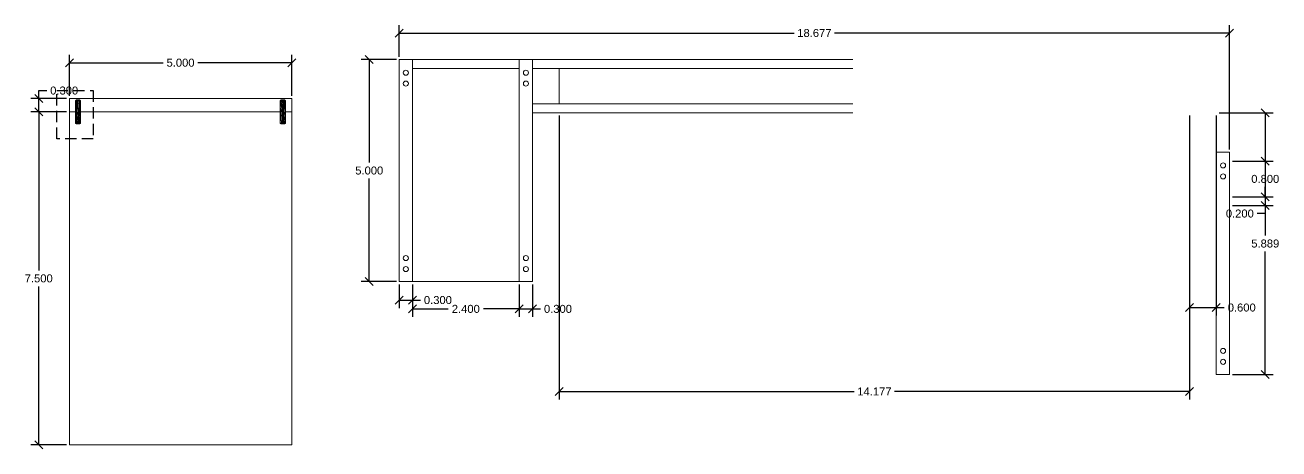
# Model space of a CAD drawing. Header units: centimetres. Extents: x -239 to 1959, y -161 to 626.
# Drawn here: x 609.57 to 637.77, y -128.35 to -118.81 of the extents above; entities that cross this region are included whole.
import ezdxf

# ---------------------------------------------------------------- set-up
doc = ezdxf.new("R2010")
doc.units = ezdxf.units.CM
doc.header["$MEASUREMENT"] = 0
doc.linetypes.add('HIDDEN', pattern=[0.375, 0.25, -0.125])
doc.styles.get("Standard").update_dxf_attribs({"font": 'Arial.ttf'})
doc.dimstyles.get("Standard").update_dxf_attribs({"dimtxt": 0.18, "dimasz": 0.18, "dimexe": 0.18, "dimexo": 0.0625, "dimgap": 0.09, "dimtad": 0, "dimtih": 1, "dimtoh": 1, "dimdec": 4, "dimzin": 0, "dimdsep": 46, "dimtxsty": 'Standard', "dimcen": 0.09, "dimadec": 0, "dimazin": 0, "dimtfac": 1, "dimtdec": 4, "dimtofl": 0, "dimtmove": 0, "dimatfit": 3, "dimfxl": 1, "dimtolj": 1, "dimtzin": 0, "dimarcsym": 0})

# ---------------------------------------------------------------- blocks, each defined once
blk = doc.blocks.new('_Oblique')
at = {"color": 0, "linetype": 'ByBlock', "lineweight": -2}
blk.add_line((-0.5, -0.5), (0.5, 0.5), dxfattribs=at)
blk = doc.blocks.new('*D357')
at = {"color": 0, "lineweight": -2, "transparency": 16777216}
for p, q in [((610.504, -120.761), (609.698, -120.761)), ((609.878, -120.761), (609.878, -124.33)), ((609.878, -128.261), (609.878, -124.692)), ((610.504, -128.261), (609.698, -128.261))]:
    blk.add_line(p, q, dxfattribs=at)
at = {"layer": 'Defpoints', "color": 0, "transparency": 16777216}
for p in [(609.878, -120.761), (610.567, -120.761), (610.567, -128.261)]:
    blk.add_point(p, dxfattribs=at)
at = {"color": 0, "lineweight": -2, "transparency": 16777216, "xscale": 0.18, "yscale": 0.18, "zscale": 0.18}
for p, rotation in [((609.878, -120.761), 90), ((609.878, -128.261), 270)]:
    blk.add_blockref('_Oblique', p, dxfattribs=dict(at, rotation=rotation))
at = {"color": 0, "transparency": 16777216, "insert": (609.878, -124.511), "char_height": 0.18, "attachment_point": 5}
blk.add_mtext('\\A1;7.500', dxfattribs=at)
blk = doc.blocks.new('*D358')
at = {"color": 0, "lineweight": -2, "transparency": 16777216}
for p, q in [((609.878, -120.461), (609.878, -120.281)), ((609.878, -120.281), (610.058, -120.281)), ((610.504, -120.461), (609.698, -120.461)), ((609.878, -120.761), (609.878, -120.461)), ((610.504, -120.761), (609.698, -120.761))]:
    blk.add_line(p, q, dxfattribs=at)
at = {"layer": 'Defpoints', "color": 0, "transparency": 16777216}
for p in [(609.878, -120.461), (610.567, -120.461), (610.567, -120.761)]:
    blk.add_point(p, dxfattribs=at)
at = {"color": 0, "lineweight": -2, "transparency": 16777216, "xscale": 0.18, "yscale": 0.18, "zscale": 0.18}
for p, rotation in [((609.878, -120.461), 90), ((609.878, -120.761), 270)]:
    blk.add_blockref('_Oblique', p, dxfattribs=dict(at, rotation=rotation))
at = {"color": 0, "transparency": 16777216, "insert": (610.45, -120.281), "char_height": 0.18, "attachment_point": 5}
blk.add_mtext('\\A1;0.300', dxfattribs=at)
blk = doc.blocks.new('*D359')
at = {"color": 0, "lineweight": -2, "transparency": 16777216}
for p, q in [((610.567, -120.399), (610.567, -119.474)), ((615.567, -120.399), (615.567, -119.474)), ((610.567, -119.654), (612.675, -119.654)), ((615.567, -119.654), (613.459, -119.654))]:
    blk.add_line(p, q, dxfattribs=at)
at = {"layer": 'Defpoints', "color": 0, "transparency": 16777216}
for p in [(615.567, -119.654), (610.567, -120.461), (615.567, -120.461)]:
    blk.add_point(p, dxfattribs=at)
at = {"color": 0, "lineweight": -2, "transparency": 16777216, "xscale": 0.18, "yscale": 0.18, "zscale": 0.18, "rotation": 180}
blk.add_blockref('_Oblique', (610.567, -119.654), dxfattribs=at)
at = {"color": 0, "lineweight": -2, "transparency": 16777216, "xscale": 0.18, "yscale": 0.18, "zscale": 0.18}
blk.add_blockref('_Oblique', (615.567, -119.654), dxfattribs=at)
at = {"color": 0, "transparency": 16777216, "insert": (613.067, -119.654), "char_height": 0.18, "attachment_point": 5}
blk.add_mtext('\\A1;5.000', dxfattribs=at)
blk = doc.blocks.new('*D360')
at = {"color": 0, "lineweight": -2, "transparency": 16777216}
for p, q in [((617.921, -119.582), (617.131, -119.582)), ((617.311, -119.582), (617.311, -121.901)), ((617.311, -124.582), (617.311, -122.263)), ((617.921, -124.582), (617.131, -124.582))]:
    blk.add_line(p, q, dxfattribs=at)
at = {"layer": 'Defpoints', "color": 0, "transparency": 16777216}
for p in [(617.311, -119.582), (617.983, -119.582), (617.983, -124.582)]:
    blk.add_point(p, dxfattribs=at)
at = {"color": 0, "lineweight": -2, "transparency": 16777216, "xscale": 0.18, "yscale": 0.18, "zscale": 0.18}
for p, rotation in [((617.311, -119.582), 90), ((617.311, -124.582), 270)]:
    blk.add_blockref('_Oblique', p, dxfattribs=dict(at, rotation=rotation))
at = {"color": 0, "transparency": 16777216, "insert": (617.311, -122.082), "char_height": 0.18, "attachment_point": 5}
blk.add_mtext('\\A1;5.000', dxfattribs=at)
blk = doc.blocks.new('*D361')
at = {"color": 0, "lineweight": -2, "transparency": 16777216}
for p, q in [((618.283, -124.645), (618.283, -125.378)), ((620.683, -124.645), (620.683, -125.378)), ((618.283, -125.198), (619.088, -125.198)), ((620.683, -125.198), (619.879, -125.198))]:
    blk.add_line(p, q, dxfattribs=at)
at = {"layer": 'Defpoints', "color": 0, "transparency": 16777216}
for p in [(618.283, -124.582), (620.683, -124.582), (620.683, -125.198)]:
    blk.add_point(p, dxfattribs=at)
at = {"color": 0, "lineweight": -2, "transparency": 16777216, "xscale": 0.18, "yscale": 0.18, "zscale": 0.18, "rotation": 180}
blk.add_blockref('_Oblique', (618.283, -125.198), dxfattribs=at)
at = {"color": 0, "lineweight": -2, "transparency": 16777216, "xscale": 0.18, "yscale": 0.18, "zscale": 0.18}
blk.add_blockref('_Oblique', (620.683, -125.198), dxfattribs=at)
at = {"color": 0, "transparency": 16777216, "insert": (619.483, -125.198), "char_height": 0.18, "attachment_point": 5}
blk.add_mtext('\\A1;2.400', dxfattribs=at)
blk = doc.blocks.new('*D362')
at = {"color": 0, "lineweight": -2, "transparency": 16777216}
for p, q in [((620.683, -124.645), (620.683, -125.378)), ((620.983, -124.645), (620.983, -125.378)), ((620.683, -125.198), (620.983, -125.198)), ((620.983, -125.198), (621.163, -125.198))]:
    blk.add_line(p, q, dxfattribs=at)
at = {"layer": 'Defpoints', "color": 0, "transparency": 16777216}
for p in [(620.683, -124.582), (620.983, -124.582), (620.983, -125.198)]:
    blk.add_point(p, dxfattribs=at)
at = {"color": 0, "lineweight": -2, "transparency": 16777216, "xscale": 0.18, "yscale": 0.18, "zscale": 0.18, "rotation": 180}
blk.add_blockref('_Oblique', (620.683, -125.198), dxfattribs=at)
at = {"color": 0, "lineweight": -2, "transparency": 16777216, "xscale": 0.18, "yscale": 0.18, "zscale": 0.18}
blk.add_blockref('_Oblique', (620.983, -125.198), dxfattribs=at)
at = {"color": 0, "transparency": 16777216, "insert": (621.555, -125.198), "char_height": 0.18, "attachment_point": 5}
blk.add_mtext('\\A1;0.300', dxfattribs=at)
blk = doc.blocks.new('*D363')
at = {"color": 0, "lineweight": -2, "transparency": 16777216}
for p, q in [((621.583, -120.845), (621.583, -127.237)), ((635.761, -122.733), (635.761, -127.237)), ((621.583, -127.057), (628.217, -127.057)), ((635.761, -127.057), (629.127, -127.057))]:
    blk.add_line(p, q, dxfattribs=at)
at = {"layer": 'Defpoints', "color": 0, "transparency": 16777216}
for p in [(621.583, -120.782), (635.761, -122.671), (635.761, -127.057)]:
    blk.add_point(p, dxfattribs=at)
at = {"color": 0, "lineweight": -2, "transparency": 16777216, "xscale": 0.18, "yscale": 0.18, "zscale": 0.18, "rotation": 180}
blk.add_blockref('_Oblique', (621.583, -127.057), dxfattribs=at)
at = {"color": 0, "lineweight": -2, "transparency": 16777216, "xscale": 0.18, "yscale": 0.18, "zscale": 0.18}
blk.add_blockref('_Oblique', (635.761, -127.057), dxfattribs=at)
at = {"color": 0, "transparency": 16777216, "insert": (628.672, -127.057), "char_height": 0.18, "attachment_point": 5}
blk.add_mtext('\\A1;14.177', dxfattribs=at)
blk = doc.blocks.new('*D364')
at = {"color": 0, "lineweight": -2, "transparency": 16777216}
for p, q in [((635.761, -120.845), (635.761, -125.348)), ((636.361, -120.845), (636.361, -125.348)), ((635.761, -125.168), (636.361, -125.168)), ((636.361, -125.168), (636.541, -125.168))]:
    blk.add_line(p, q, dxfattribs=at)
at = {"layer": 'Defpoints', "color": 0, "transparency": 16777216}
for p in [(635.761, -120.782), (636.361, -120.782), (636.361, -125.168)]:
    blk.add_point(p, dxfattribs=at)
at = {"color": 0, "lineweight": -2, "transparency": 16777216, "xscale": 0.18, "yscale": 0.18, "zscale": 0.18, "rotation": 180}
blk.add_blockref('_Oblique', (635.761, -125.168), dxfattribs=at)
at = {"color": 0, "lineweight": -2, "transparency": 16777216, "xscale": 0.18, "yscale": 0.18, "zscale": 0.18}
blk.add_blockref('_Oblique', (636.361, -125.168), dxfattribs=at)
at = {"color": 0, "transparency": 16777216, "insert": (636.933, -125.168), "char_height": 0.18, "attachment_point": 5}
blk.add_mtext('\\A1;0.600', dxfattribs=at)
blk = doc.blocks.new('*D365')
at = {"color": 0, "lineweight": -2, "transparency": 16777216}
for p, q in [((617.983, -124.645), (617.983, -125.179)), ((618.283, -124.645), (618.283, -125.179)), ((617.983, -124.999), (618.283, -124.999)), ((618.283, -124.999), (618.463, -124.999))]:
    blk.add_line(p, q, dxfattribs=at)
at = {"layer": 'Defpoints', "color": 0, "transparency": 16777216}
for p in [(617.983, -124.582), (618.283, -124.582), (618.283, -124.999)]:
    blk.add_point(p, dxfattribs=at)
at = {"color": 0, "lineweight": -2, "transparency": 16777216, "xscale": 0.18, "yscale": 0.18, "zscale": 0.18, "rotation": 180}
blk.add_blockref('_Oblique', (617.983, -124.999), dxfattribs=at)
at = {"color": 0, "lineweight": -2, "transparency": 16777216, "xscale": 0.18, "yscale": 0.18, "zscale": 0.18}
blk.add_blockref('_Oblique', (618.283, -124.999), dxfattribs=at)
at = {"color": 0, "transparency": 16777216, "insert": (618.855, -124.999), "char_height": 0.18, "attachment_point": 5}
blk.add_mtext('\\A1;0.300', dxfattribs=at)
blk = doc.blocks.new('*D366')
at = {"color": 0, "lineweight": -2, "transparency": 16777216}
for p, q in [((617.983, -119.52), (617.983, -118.805)), ((617.983, -118.985), (626.867, -118.985)), ((636.661, -118.985), (627.777, -118.985)), ((636.661, -121.608), (636.661, -118.805))]:
    blk.add_line(p, q, dxfattribs=at)
at = {"layer": 'Defpoints', "color": 0, "transparency": 16777216}
for p in [(636.661, -118.985), (617.983, -119.582), (636.661, -121.671)]:
    blk.add_point(p, dxfattribs=at)
at = {"color": 0, "lineweight": -2, "transparency": 16777216, "xscale": 0.18, "yscale": 0.18, "zscale": 0.18, "rotation": 180}
blk.add_blockref('_Oblique', (617.983, -118.985), dxfattribs=at)
at = {"color": 0, "lineweight": -2, "transparency": 16777216, "xscale": 0.18, "yscale": 0.18, "zscale": 0.18}
blk.add_blockref('_Oblique', (636.661, -118.985), dxfattribs=at)
at = {"color": 0, "transparency": 16777216, "insert": (627.322, -118.985), "char_height": 0.18, "attachment_point": 5}
blk.add_mtext('\\A1;18.677', dxfattribs=at)
blk = doc.blocks.new('*D317')
at = {"color": 0, "lineweight": -2, "transparency": 16777216}
for p, q in [((636.723, -121.871), (637.642, -121.871)), ((637.462, -121.871), (637.462, -122.09)), ((637.462, -122.671), (637.462, -122.452)), ((636.723, -122.671), (637.642, -122.671))]:
    blk.add_line(p, q, dxfattribs=at)
at = {"layer": 'Defpoints', "color": 0, "transparency": 16777216}
for p in [(636.661, -121.871), (636.661, -122.671), (637.462, -122.671)]:
    blk.add_point(p, dxfattribs=at)
at = {"color": 0, "lineweight": -2, "transparency": 16777216, "xscale": 0.18, "yscale": 0.18, "zscale": 0.18}
for p, rotation in [((637.462, -121.871), 90), ((637.462, -122.671), 270)]:
    blk.add_blockref('_Oblique', p, dxfattribs=dict(at, rotation=rotation))
at = {"color": 0, "transparency": 16777216, "insert": (637.462, -122.271), "char_height": 0.18, "attachment_point": 5}
blk.add_mtext('\\A1;0.800', dxfattribs=at)
blk = doc.blocks.new('*D318')
at = {"color": 0, "lineweight": -2, "transparency": 16777216}
for p, q in [((636.723, -122.671), (637.642, -122.671)), ((636.723, -122.871), (637.642, -122.871)), ((637.462, -122.671), (637.462, -122.871)), ((637.462, -122.871), (637.462, -123.051)), ((637.462, -123.051), (637.282, -123.051))]:
    blk.add_line(p, q, dxfattribs=at)
at = {"layer": 'Defpoints', "color": 0, "transparency": 16777216}
for p in [(636.661, -122.671), (636.661, -122.871), (637.462, -122.871)]:
    blk.add_point(p, dxfattribs=at)
at = {"color": 0, "lineweight": -2, "transparency": 16777216, "xscale": 0.18, "yscale": 0.18, "zscale": 0.18}
for p, rotation in [((637.462, -122.671), 90), ((637.462, -122.871), 270)]:
    blk.add_blockref('_Oblique', p, dxfattribs=dict(at, rotation=rotation))
at = {"color": 0, "transparency": 16777216, "insert": (636.89, -123.051), "char_height": 0.18, "attachment_point": 5}
blk.add_mtext('\\A1;0.200', dxfattribs=at)
blk = doc.blocks.new('*D367')
at = {"color": 0, "lineweight": -2, "transparency": 16777216}
for p, q in [((636.423, -120.782), (637.642, -120.782)), ((637.462, -120.782), (637.462, -123.545)), ((637.462, -126.671), (637.462, -123.908)), ((636.723, -126.671), (637.642, -126.671))]:
    blk.add_line(p, q, dxfattribs=at)
at = {"layer": 'Defpoints', "color": 0, "transparency": 16777216}
for p in [(636.361, -120.782), (636.661, -126.671), (637.462, -126.671)]:
    blk.add_point(p, dxfattribs=at)
at = {"color": 0, "lineweight": -2, "transparency": 16777216, "xscale": 0.18, "yscale": 0.18, "zscale": 0.18}
for p, rotation in [((637.462, -120.782), 90), ((637.462, -126.671), 270)]:
    blk.add_blockref('_Oblique', p, dxfattribs=dict(at, rotation=rotation))
at = {"color": 0, "transparency": 16777216, "insert": (637.462, -123.726), "char_height": 0.18, "attachment_point": 5}
blk.add_mtext('\\A1;5.889', dxfattribs=at)

msp = doc.modelspace()

# ---------------------------------------------------------------- linework, layer by layer
at = {"lineweight": 5}
for p, q in [((618.28344, -119.78203), (620.68344, -119.78203)), ((620.98344, -119.58203), (628.18344, -119.58203)), ((620.98344, -119.78203), (628.18344, -119.78203)), ((621.58344, -120.58203), (621.58344, -119.78203)), ((610.70362, -121.01259), (610.73591, -120.51259)), ((610.70362, -120.69225), (610.71522, -120.51259)), ((610.72834, -121.01259), (610.76063, -120.51259)), ((610.75163, -121.01259), (610.78391, -120.51259)), ((610.77491, -121.01259), (610.8072, -120.51259)), ((610.80618, -120.50259), (610.80262, -120.50259)), ((615.30997, -121.01259), (615.34226, -120.51259)), ((615.30997, -120.69225), (615.32157, -120.51259)), ((615.33469, -121.01259), (615.36698, -120.51259)), ((615.35798, -121.01259), (615.39027, -120.51259)), ((615.38126, -121.01259), (615.41355, -120.51259)), ((615.41253, -120.50259), (615.40897, -120.50259)), ((620.98344, -120.58203), (628.18344, -120.58203)), ((610.7982, -121.01259), (610.81762, -120.71183)), ((615.40455, -121.01259), (615.42397, -120.71183)), ((620.98344, -120.78203), (628.18344, -120.78203)), ((610.80618, -121.02259), (610.80262, -121.02259)), ((615.41253, -121.02259), (615.40897, -121.02259)), ((635.76051, -122.67091), (635.76051, -121.87091)), ((618.28344, -124.58203), (620.68344, -124.58203))]:
    msp.add_line(p, q, dxfattribs=at)
for points in [[(618.28344, -119.58203), (618.28344, -124.58203), (617.98344, -124.58203), (617.98344, -119.58203), (618.28344, -119.58203)], [(618.28344, -119.58203), (620.68344, -119.58203)], [(620.68344, -119.58203), (620.68344, -124.58203), (620.98344, -124.58203), (620.98344, -119.58203), (620.68344, -119.58203)], [(610.56697, -120.76126), (610.56697, -120.46126), (615.56697, -120.46126), (615.56697, -120.76126), (615.42397, -120.76126)], [(610.76062, -120.51259), (610.81762, -120.51259), (610.81762, -121.01259), (610.70362, -121.01259), (610.70362, -120.51259), (610.76062, -120.51259)], [(610.71762, -120.50259), (610.71762, -120.49259), (610.80262, -120.49259), (610.80262, -120.50259), (610.71262, -120.50259)], [(615.36697, -120.51259), (615.42397, -120.51259), (615.42397, -121.01259), (615.30997, -121.01259), (615.30997, -120.51259), (615.36697, -120.51259)], [(615.32397, -120.50259), (615.32397, -120.49259), (615.40897, -120.49259), (615.40897, -120.50259), (615.31897, -120.50259)], [(610.70362, -120.76126), (610.56697, -120.76126), (610.56697, -128.26126), (615.56697, -128.26126)], [(610.70362, -120.76126), (610.56697, -120.76126)], [(615.30997, -120.76126), (610.81762, -120.76126)], [(615.30997, -120.76126), (610.81762, -120.76126)], [(615.56697, -128.26126), (615.56697, -120.76126), (615.42397, -120.76126)], [(610.71762, -121.02259), (610.71762, -121.03259), (610.80262, -121.03259), (610.80262, -121.02259), (610.71262, -121.02259)], [(615.32397, -121.02259), (615.32397, -121.03259), (615.40897, -121.03259), (615.40897, -121.02259), (615.31897, -121.02259)], [(636.36051, -121.67091), (636.36051, -126.67091), (636.66051, -126.67091), (636.66051, -121.67091), (636.36051, -121.67091)]]:
    msp.add_lwpolyline(points, dxfattribs=at)
at = {"linetype": 'HIDDEN'}
msp.add_lwpolyline([(611.09961, -121.36458), (610.28385, -121.36458), (610.28385, -120.282), (611.09961, -120.282), (611.09961, -121.36458)], dxfattribs=at)
at = {"lineweight": 5}
for centre in [(618.13384, -119.878), (620.83365, -119.878), (618.13384, -120.12403), (620.83365, -120.12403), (636.51334, -121.96688), (636.51334, -122.21291), (618.13384, -124.0536), (620.83365, -124.0536), (618.13384, -124.29963), (620.83365, -124.29963), (636.51334, -126.14249), (636.51334, -126.38852)]:
    msp.add_circle(centre, 0.05715, dxfattribs=at)
for centre, radius, start, end in [((610.7164, -120.51504), 0.01301, 106.887465, 169.13811), ((610.8069, -120.51331), 0.01075, 3.85483, 93.85483), ((615.32275, -120.51504), 0.01301, 106.887465, 169.13811), ((615.41325, -120.51331), 0.01075, 3.85483, 93.85483), ((610.7164, -121.01014), 0.01301, 190.86189, 253.112535), ((610.8069, -121.01187), 0.01075, 266.14517, 356.14517), ((615.32275, -121.01014), 0.01301, 190.86189, 253.112535), ((615.41325, -121.01187), 0.01075, 266.14517, 356.14517)]:
    msp.add_arc(centre, radius, start, end, dxfattribs=at)

# ---------------------------------------------------------------- dimensions: what is measured, and where the dimension line sits
for base, p1, p2, picture, middle in [((636.66051, -118.98515), (617.98344, -119.58203), (636.66051, -121.67091), '*D366', (627.32197, -118.98515)), ((615.56697, -119.65368), (610.56697, -120.46126), (615.56697, -120.46126), '*D359', (613.06697, -119.65368)), ((635.76051, -127.05727), (621.58344, -120.78203), (635.76051, -122.67091), '*D363', (628.67197, -127.05727)), ((636.36051, -125.16839), (635.76051, -120.78203), (636.36051, -120.78203), '*D364', (636.93255, -125.16839)), ((618.28344, -124.99891), (617.98344, -124.58203), (618.28344, -124.58203), '*D365', (618.85548, -124.99891)), ((620.68344, -125.19839), (618.28344, -124.58203), (620.68344, -124.58203), '*D361', (619.48344, -125.19839)), ((620.98344, -125.19839), (620.68344, -124.58203), (620.98344, -124.58203), '*D362', (621.55548, -125.19839))]:
    dim = msp.add_linear_dim(base=base, p1=p1, p2=p2, dimstyle='Standard', override={"dimdec": 3, "dimblk1": 'Oblique', "dimblk2": 'Oblique', "dimsah": 1})
    dim.commit()
    dim.dimension.update_dxf_attribs({"geometry": picture, "text_midpoint": middle})
for base, p1, p2, picture, middle in [((617.31144, -119.58203), (617.98344, -124.58203), (617.98344, -119.58203), '*D360', (617.31144, -122.08203)), ((609.87759, -120.46126), (610.56697, -120.76126), (610.56697, -120.46126), '*D358', (610.44964, -120.28126)), ((609.87759, -120.76126), (610.56697, -128.26126), (610.56697, -120.76126), '*D357', (609.87759, -124.51126)), ((637.46249, -126.67091), (636.36051, -120.78203), (636.66051, -126.67091), '*D367', (637.46249, -123.72647)), ((637.46249, -122.67091), (636.66051, -121.87091), (636.66051, -122.67091), '*D317', (637.46249, -122.27091)), ((637.46249, -122.87091), (636.66051, -122.67091), (636.66051, -122.87091), '*D318', (636.89045, -123.05091))]:
    dim = msp.add_linear_dim(base=base, p1=p1, p2=p2, angle=90, dimstyle='Standard', override={"dimdec": 3, "dimblk1": 'Oblique', "dimblk2": 'Oblique', "dimsah": 1})
    dim.commit()
    dim.dimension.update_dxf_attribs({"geometry": picture, "text_midpoint": middle})

doc.saveas('drawing.dxf')
